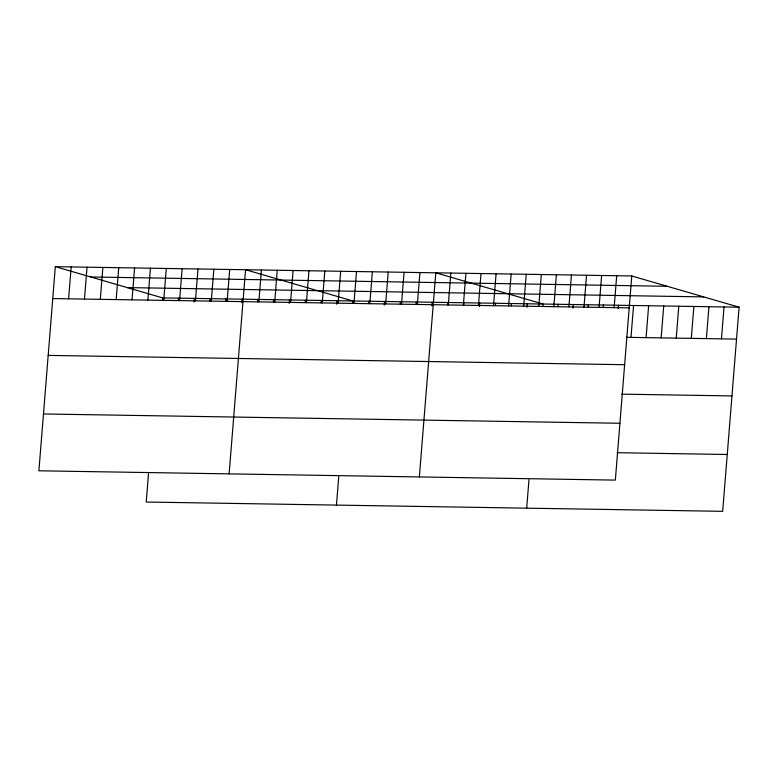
<?xml version="1.0" encoding="UTF-8"?>
<svg xmlns="http://www.w3.org/2000/svg" width="778" height="778" viewBox="0 0 778 778"><rect width="100%" height="100%" fill="white"/><g stroke="black" fill="none" stroke-linecap="round" stroke-linejoin="round"><path stroke-width="1.17" d="M55.326 266.669L38.9 470.797L615.349 480.104L631.775 275.976L55.326 266.669L162.651 297.896L739.1 307.203L722.674 511.331L146.225 502.024L148.51 473.608M68.61 298.82L71.177 266.932M84.462 299.083L87.029 267.185M100.313 299.336L102.881 267.438M116.165 299.588L118.733 267.7M132.017 299.841L134.584 267.953M147.869 300.104L150.436 268.206M162.456 300.259L162.651 297.896M163.72 300.357L166.288 268.468M178.308 300.512L178.502 298.149M179.582 300.609L182.14 268.721M194.062 301.952L194.354 298.412M195.434 300.872L197.991 268.974M210.011 301.028L210.206 298.664M211.285 301.125L213.853 269.237M225.863 301.281L226.058 298.917M227.137 301.378L229.704 269.489M241.627 302.72L241.909 299.18M229.131 473.87L245.556 269.742L352.872 300.969L352.687 303.332M257.567 301.796L257.761 299.433M258.841 301.893L261.408 269.995M273.428 302.049L273.613 299.686M274.692 302.146L277.26 270.258M289.183 303.488L289.465 299.948M290.544 302.409L293.111 270.511M305.132 302.564L305.316 300.201M306.396 302.661L308.963 270.763M320.983 302.817L321.168 300.454M322.248 302.914L324.815 271.026M336.738 304.256L337.02 300.707M338.099 303.167L340.667 271.279M336.456 505.097L338.741 476.671M353.951 303.43L356.519 271.532M368.539 303.585L368.733 301.222M369.803 303.683L372.37 271.794M384.293 305.025L384.585 301.475M385.664 303.935L388.222 272.047M400.242 304.101L400.437 301.738M401.516 304.198L404.074 272.3M416.094 304.354L416.288 301.99M417.368 304.451L419.935 272.563M431.858 305.793L432.14 302.243M419.361 476.943L435.787 272.815L543.102 304.033L542.918 306.396M447.797 304.869L447.992 302.506M448.293 304.947L450.861 273.059M463.367 305.19L465.934 273.302M463.649 305.122L463.844 302.759M478.451 305.433L481.008 273.545M479.413 306.561L479.695 303.012M493.524 305.676L496.092 273.788M495.362 305.628L495.547 303.274M508.598 305.919L511.165 274.031M511.214 305.89L511.399 303.527M523.672 306.162L526.239 274.274M526.969 307.329L527.251 303.78M538.755 306.406L541.323 274.517M526.687 508.16L528.972 479.744M553.829 306.649L556.396 274.76M557.991 306.639L558.186 304.276M568.903 306.892L571.47 275.004M572.978 308.069L573.26 304.519M583.986 307.145L586.544 275.247M588.149 307.125L588.333 304.762M599.06 307.388L601.627 275.49M603.222 307.368L603.407 305.015M614.134 307.631L616.701 275.733M618.199 308.798L618.491 305.258M630.997 337.389L633.564 305.501M646.071 337.633L648.638 305.744M661.154 337.876L663.722 305.987M676.228 338.119L678.795 306.231M691.302 338.362L693.869 306.474M706.385 338.605L708.943 306.717M721.459 338.848L724.026 306.96M90.744 276.978L667.193 286.285M127.232 287.597L703.682 296.895M52.758 298.567L629.207 307.874M626.358 337.312L736.533 339.091M48.187 355.4L624.637 364.707M621.787 394.154L731.962 395.934M43.471 413.964L619.93 423.271M617.071 452.708L727.245 454.488M631.775 275.976L739.1 307.203"/></g></svg>
